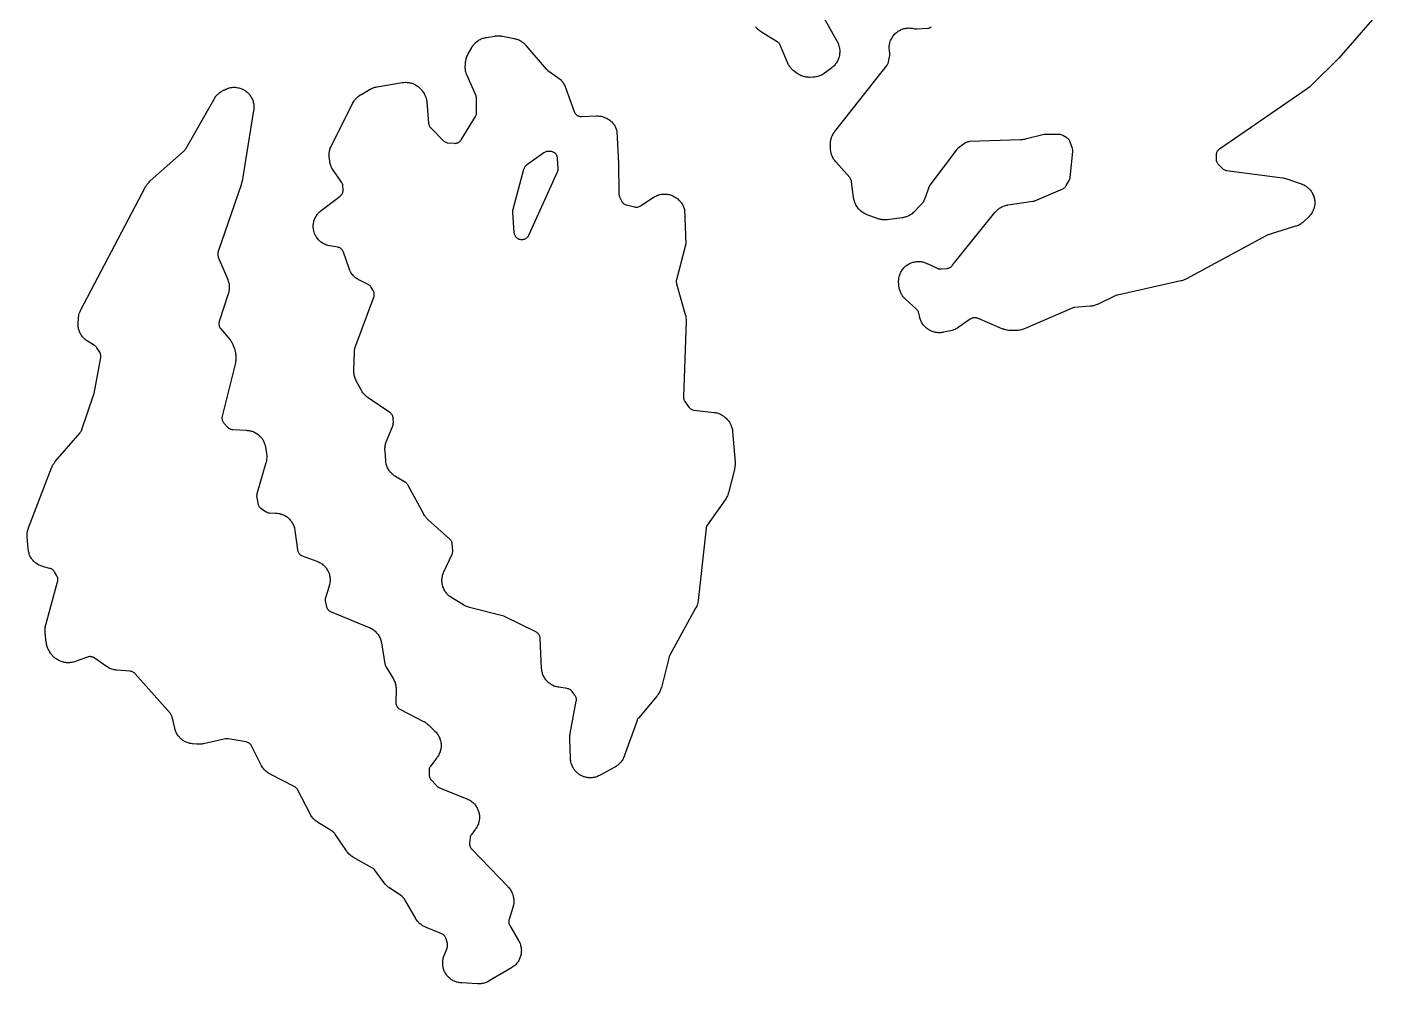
# Model space of a CAD drawing. Header units: millimetres. Extents: x 14 to 182, y 21 to 292.
# Drawn here: x 121.8 to 175.7, y 149.7 to 187.7 of the extents above; entities that cross this region are included whole.
import ezdxf

# ---------------------------------------------------------------- set-up
doc = ezdxf.new("R2010")
doc.units = ezdxf.units.MM
doc.layers.add('CUT', color=7, linetype='CONTINUOUS')

msp = doc.modelspace()

# ---------------------------------------------------------------- linework, layer by layer
at = {"layer": 'CUT'}
for points in [[(175.724, 188.6162), (173.8543, 186.4739), (173.4015, 186.0244), (173.1995, 185.8239), (173.094, 185.7192), (172.7696, 185.3971), (172.7187, 185.3502), (172.6943, 185.3292), (172.6313, 185.2789), (172.6054, 185.2597), (169.1123, 182.8593), (169.0888, 182.8414), (169.0672, 182.8213), (169.0477, 182.7991), (169.0304, 182.7752), (169.0156, 182.7497), (169.0034, 182.7228), (168.9938, 182.6949), (168.9871, 182.6661), (168.9832, 182.6369), (168.9822, 182.6074), (168.9844, 182.4616), (168.9863, 182.4327), (168.9909, 182.4041), (168.9982, 182.3762), (169.0082, 182.349), (169.0208, 182.323), (169.0358, 182.2982), (169.0532, 182.2751), (169.0726, 182.2537), (169.2235, 182.1034), (169.2441, 182.0846), (169.2664, 182.0679), (169.2901, 182.0533), (169.3151, 182.041), (169.3411, 182.031), (169.368, 182.0235), (169.3954, 182.0185), (171.625, 181.7196), (171.647, 181.716), (171.6909, 181.7079), (171.7343, 181.6977), (171.7771, 181.6852), (171.7984, 181.6785), (172.3616, 181.4845), (172.3821, 181.4769), (172.4228, 181.4606), (172.4627, 181.4423), (172.4919, 181.4272), (172.5299, 181.4051), (172.5574, 181.3873), (172.593, 181.3616), (172.6187, 181.3411), (172.6517, 181.3121), (172.6753, 181.2892), (172.7052, 181.2571), (172.7264, 181.232), (172.7531, 181.1972), (172.7718, 181.1702), (172.795, 181.1329), (172.811, 181.1042), (172.8304, 181.0648), (172.8435, 181.0347), (172.859, 180.9936), (172.8691, 180.9623), (172.8805, 180.92), (172.8875, 180.8878), (172.8947, 180.8446), (172.8986, 180.8119), (172.9016, 180.7681), (172.9022, 180.7353), (172.9009, 180.6914), (172.8984, 180.6586), (172.8928, 180.6151), (172.8871, 180.5828), (172.8773, 180.54), (172.8684, 180.5083), (172.8545, 180.4667), (172.8426, 180.4361), (172.8248, 180.396), (172.8099, 180.3666), (172.7882, 180.3285), (172.7706, 180.3008), (172.7453, 180.2649), (172.725, 180.239), (172.6964, 180.2058), (172.6661, 180.174), (172.6506, 180.1585), (172.472, 179.9885), (172.4566, 179.9744), (172.4251, 179.9471), (172.3923, 179.9213), (172.3669, 179.9031), (172.3319, 179.8804), (172.305, 179.8646), (172.268, 179.8452), (172.2397, 179.832), (172.2011, 179.8162), (172.1618, 179.8021), (172.142, 179.7955), (171.0879, 179.4727), (171.06, 179.4627), (171.0333, 179.4499), (167.8048, 177.7089), (167.7865, 177.6996), (167.7495, 177.6817), (167.7116, 177.6656), (167.6828, 177.6548), (167.6437, 177.6422), (167.604, 177.6314), (167.5841, 177.6265), (165.0656, 177.0624), (165.0339, 177.0534), (165.0033, 177.041), (164.2691, 176.695), (164.2506, 176.6868), (164.2133, 176.6712), (164.1753, 176.6574), (164.1463, 176.6482), (164.1072, 176.6378), (164.0776, 176.6313), (164.0377, 176.6245), (163.9976, 176.6194), (163.9775, 176.6173), (163.365, 176.568), (163.3324, 176.5635), (163.3005, 176.5555), (163.2696, 176.5441), (161.3938, 175.729), (161.3724, 175.7204), (161.3293, 175.7042), (161.2854, 175.6903), (161.252, 175.6815), (161.2069, 175.6721), (161.1727, 175.6669), (161.1269, 175.6621), (161.0809, 175.6598), (161.0579, 175.6592), (160.8124, 175.6592), (160.7899, 175.6598), (160.7451, 175.662), (160.7005, 175.6665), (160.6672, 175.6715), (160.6233, 175.6804), (160.5907, 175.6887), (160.5478, 175.7019), (160.5056, 175.7173), (160.4848, 175.7255), (159.5044, 176.139), (159.4759, 176.1493), (159.4465, 176.1568), (159.4165, 176.1612), (159.3862, 176.1626), (159.356, 176.1609), (159.326, 176.1561), (159.2967, 176.1484), (159.2683, 176.1377), (159.2411, 176.1243), (159.2155, 176.1081), (158.7424, 175.7761), (158.7233, 175.7634), (158.6845, 175.7391), (158.6445, 175.7167), (158.6137, 175.7015), (158.5716, 175.6833), (158.5394, 175.6713), (158.4957, 175.6575), (158.4514, 175.6459), (158.4291, 175.6407), (158.153, 175.5835), (158.1316, 175.5796), (158.0886, 175.5729), (158.0453, 175.5682), (158.0128, 175.5663), (157.9693, 175.5658), (157.9367, 175.5671), (157.8934, 175.5708), (157.8611, 175.5752), (157.8183, 175.5831), (157.7866, 175.5906), (157.7448, 175.6026), (157.7139, 175.6131), (157.6734, 175.629), (157.6437, 175.6425), (157.605, 175.6623), (157.5767, 175.6785), (157.5401, 175.702), (157.5135, 175.7209), (157.4793, 175.7478), (157.4547, 175.7692), (157.4233, 175.7992), (157.4009, 175.8229), (157.3725, 175.8559), (157.3524, 175.8816), (157.3274, 175.9171), (157.3099, 175.9446), (157.2884, 175.9825), (157.2736, 176.0115), (157.2559, 176.0513), (157.244, 176.0816), (157.2302, 176.1229), (157.2184, 176.1647), (157.2129, 176.1858), (157.1757, 176.3471), (157.1674, 176.3762), (157.1562, 176.4044), (157.1422, 176.4312), (157.1256, 176.4566), (157.1065, 176.4801), (157.0851, 176.5016), (156.6487, 176.8981), (156.6336, 176.9125), (156.6039, 176.942), (156.5757, 176.9729), (156.5557, 176.997), (156.5304, 177.0304), (156.5127, 177.0563), (156.4907, 177.0919), (156.4755, 177.1193), (156.4568, 177.1568), (156.4442, 177.1855), (156.4292, 177.2245), (156.4192, 177.2542), (156.4079, 177.2945), (156.4008, 177.3251), (156.3932, 177.3662), (156.3876, 177.4077), (156.3852, 177.4285), (156.3763, 177.5286), (156.3749, 177.5512), (156.3731, 177.5962), (156.3736, 177.6414), (156.3757, 177.6751), (156.3807, 177.72), (156.3862, 177.7533), (156.3957, 177.7974), (156.4045, 177.8301), (156.4184, 177.873), (156.4303, 177.9047), (156.4485, 177.946), (156.4636, 177.9762), (156.4857, 178.0156), (156.5038, 178.0441), (156.5298, 178.081), (156.5506, 178.1077), (156.5802, 178.1418), (156.6035, 178.1662), (156.6364, 178.1972), (156.6621, 178.2191), (156.6979, 178.2466), (156.7256, 178.2659), (156.764, 178.2897), (156.7936, 178.3061), (156.8341, 178.3259), (156.8652, 178.3393), (156.9075, 178.355), (156.9397, 178.3651), (156.9834, 178.3765), (157.0165, 178.3833), (157.0611, 178.3903), (157.0947, 178.3938), (157.1398, 178.3962), (157.1736, 178.3964), (157.2187, 178.3943), (157.2524, 178.391), (157.297, 178.3844), (157.3302, 178.3778), (157.3739, 178.3667), (157.4062, 178.3568), (157.4487, 178.3415), (157.4903, 178.324), (157.5109, 178.3147), (157.8994, 178.1281), (157.9244, 178.1174), (157.9503, 178.1091), (157.9768, 178.1031), (158.0038, 178.0996), (158.0309, 178.0985), (158.0581, 178.0999), (158.2951, 178.1227), (158.3247, 178.1271), (158.3537, 178.1344), (158.3818, 178.1445), (158.4088, 178.1573), (158.4343, 178.1728), (158.4582, 178.1908), (158.4802, 178.211), (158.5001, 178.2333), (160.2004, 180.3468), (160.214, 180.3629), (160.2417, 180.3943), (160.271, 180.4244), (160.2939, 180.4459), (160.3258, 180.4731), (160.3506, 180.4924), (160.3849, 180.5165), (160.4114, 180.5334), (160.4478, 180.5543), (160.4758, 180.5686), (160.514, 180.586), (160.5432, 180.5976), (160.5828, 180.6114), (160.613, 180.6203), (160.6537, 180.6303), (160.6949, 180.6383), (160.7156, 180.6419), (161.7079, 180.7889), (161.7332, 180.7938), (161.7581, 180.8009), (161.7823, 180.81), (162.8917, 181.2865), (162.9203, 181.3006), (162.9472, 181.3177), (162.9721, 181.3375), (162.9948, 181.3598), (163.015, 181.3844), (163.0325, 181.411), (163.1505, 181.6133), (163.1653, 181.6423), (163.1769, 181.6726), (163.1852, 181.7041), (163.19, 181.7362), (163.2877, 182.769), (163.2891, 182.8002), (163.2871, 182.8314), (163.282, 182.8622), (163.2736, 182.8923), (163.19, 183.1427), (163.1787, 183.1715), (163.1645, 183.1989), (163.1476, 183.2248), (163.1281, 183.2488), (163.1062, 183.2706), (163.0822, 183.2901), (163.0563, 183.307), (162.8916, 183.4028), (162.864, 183.417), (162.8351, 183.4283), (162.8052, 183.4365), (162.7745, 183.4416), (162.7436, 183.4435), (162.2306, 183.4484), (162.2056, 183.4476), (162.1808, 183.4447), (162.1562, 183.4398), (161.4036, 183.255), (161.3809, 183.2501), (161.3354, 183.2414), (161.2894, 183.235), (161.2432, 183.231), (161.22, 183.2296), (159.1924, 183.1602), (159.1638, 183.1578), (159.1355, 183.1528), (159.1079, 183.145), (159.0811, 183.1347), (159.0555, 183.1218), (159.0312, 183.1066), (158.7409, 182.9044), (158.7157, 182.8848), (158.6927, 182.8626), (158.6723, 182.8381), (157.6186, 181.4317), (157.6016, 181.4064), (157.5872, 181.3796), (157.5757, 181.3514), (157.4257, 180.9254), (157.4187, 180.9068), (157.4038, 180.8699), (157.3873, 180.8337), (157.3738, 180.8071), (157.3542, 180.7725), (157.3384, 180.7473), (157.3158, 180.7145), (157.2978, 180.6908), (157.2724, 180.6601), (157.2457, 180.6307), (157.232, 180.6162), (156.9863, 180.3683), (156.9709, 180.3535), (156.9394, 180.3246), (156.9066, 180.2972), (156.8811, 180.2779), (156.8458, 180.2538), (156.8186, 180.237), (156.7812, 180.2163), (156.7525, 180.2022), (156.7133, 180.1852), (156.6834, 180.1738), (156.6428, 180.1606), (156.6119, 180.1521), (156.5702, 180.1428), (156.5281, 180.1355), (156.507, 180.1323), (155.9204, 180.0586), (155.8989, 180.0564), (155.8558, 180.0531), (155.8125, 180.0518), (155.7801, 180.0525), (155.7369, 180.0554), (155.7047, 180.0591), (155.662, 180.0662), (155.6303, 180.073), (155.5884, 180.0841), (155.5472, 180.0972), (155.5267, 180.1043), (155.1221, 180.2549), (155.1015, 180.2631), (155.0608, 180.2806), (155.021, 180.3), (154.9919, 180.3161), (154.9542, 180.3394), (154.9269, 180.3582), (154.8916, 180.3851), (154.8663, 180.4065), (154.8338, 180.4367), (154.8107, 180.4605), (154.7814, 180.4938), (154.7538, 180.5284), (154.7404, 180.5461), (154.7367, 180.5514), (154.7241, 180.5697), (154.7, 180.607), (154.6778, 180.6455), (154.6626, 180.6751), (154.6442, 180.7155), (154.632, 180.7465), (154.6177, 180.7886), (154.6086, 180.8206), (154.5985, 180.8639), (154.5906, 180.9076), (154.5872, 180.9295), (154.5033, 181.5752), (154.4979, 181.6046), (154.4897, 181.6334), (154.4786, 181.6612), (154.4648, 181.6877), (154.4485, 181.7128), (154.4297, 181.7361), (153.878, 182.355), (153.8638, 182.3718), (153.8363, 182.4059), (153.8104, 182.4413), (153.7924, 182.4688), (153.7701, 182.5066), (153.7548, 182.5356), (153.7363, 182.5754), (153.7239, 182.6059), (153.7094, 182.6472), (153.7, 182.6787), (153.6896, 182.7213), (153.6833, 182.7536), (153.6771, 182.797), (153.6729, 182.8407), (153.6714, 182.8626), (153.6645, 183.0158), (153.664, 183.0387), (153.6643, 183.0844), (153.6669, 183.1301), (153.6705, 183.1642), (153.6777, 183.2094), (153.6849, 183.2429), (153.6966, 183.2871), (153.7071, 183.3197), (153.7233, 183.3625), (153.737, 183.3939), (153.7575, 183.4349), (153.7744, 183.4647), (153.7989, 183.5033), (153.8253, 183.5407), (153.839, 183.559), (155.9165, 186.1978), (155.9333, 186.2213), (155.9477, 186.2464), (155.9596, 186.2727), (155.969, 186.3001), (155.9757, 186.3282), (156.0234, 186.5835), (156.0276, 186.6147), (156.0284, 186.6461), (156.026, 186.6775), (156.0203, 186.7085), (156.0174, 186.7205), (156.0092, 186.7639), (156.0047, 186.7966), (156.0009, 186.8406), (155.9996, 186.8736), (156, 186.9178), (156.002, 186.9508), (156.0068, 186.9946), (156.012, 187.0273), (156.021, 187.0705), (156.0294, 187.1024), (156.0426, 187.1445), (156.0541, 187.1755), (156.0714, 187.2161), (156.0858, 187.2459), (156.107, 187.2846), (156.1243, 187.3128), (156.1492, 187.3492), (156.1691, 187.3755), (156.1974, 187.4094), (156.2199, 187.4336), (156.2514, 187.4645), (156.2761, 187.4865), (156.3105, 187.5141), (156.3372, 187.5336), (156.3741, 187.5577), (156.4027, 187.5744), (156.4418, 187.5949), (156.4718, 187.6087), (156.5127, 187.6252), (156.544, 187.636), (156.5863, 187.6484), (156.6184, 187.6562), (156.6618, 187.6644), (156.6945, 187.6689), (156.7385, 187.6728), (156.7715, 187.6741), (156.8156, 187.6737), (156.8486, 187.6718), (156.8925, 187.667), (156.9252, 187.6619), (156.9684, 187.6529), (157.0012, 187.6443), (157.0331, 187.6379), (157.0654, 187.6349), (157.0979, 187.6354), (157.5269, 187.6656), (157.5543, 187.6688), (157.5814, 187.6745), (157.6078, 187.6827), (157.6334, 187.6933), (157.6579, 187.7062), (157.681, 187.7213)], [(153.4069, 188.0771), (153.9293, 187.1406), (153.9401, 187.12), (153.9605, 187.0784), (153.9789, 187.0357), (153.9909, 187.003), (154.0048, 186.9587), (154.0134, 186.9249), (154.0226, 186.8794), (154.0277, 186.845), (154.0321, 186.7987), (154.0341, 186.7523), (154.0345, 186.7291), (154.0345, 186.7277), (154.0338, 186.7046), (154.031, 186.6587), (154.026, 186.6129), (154.0204, 186.5788), (154.0107, 186.5338), (154.0017, 186.5004), (153.9874, 186.4566), (153.975, 186.4244), (153.9563, 186.3823), (153.9407, 186.3515), (153.9178, 186.3115), (153.8992, 186.2825), (153.8723, 186.2451), (153.8508, 186.2181), (153.8202, 186.1836), (153.796, 186.159), (153.7621, 186.1278), (153.7266, 186.0984), (153.7085, 186.0841), (153.4353, 185.8803), (153.4165, 185.8671), (153.3783, 185.8415), (153.3389, 185.818), (153.3085, 185.8019), (153.2668, 185.7824), (153.235, 185.7695), (153.1916, 185.7544), (153.1585, 185.7448), (153.1138, 185.7342), (153.0799, 185.728), (153.0344, 185.7221), (152.9886, 185.7185), (152.9657, 185.7172), (152.846, 185.7139), (152.825, 185.7138), (152.783, 185.7146), (152.741, 185.7174), (152.7098, 185.7209), (152.6683, 185.7275), (152.6374, 185.734), (152.5968, 185.7445), (152.5667, 185.7538), (152.5271, 185.768), (152.498, 185.7801), (152.46, 185.7979), (152.4322, 185.8126), (152.396, 185.834), (152.3608, 185.857), (152.3435, 185.8689), (152.2376, 185.9455), (152.2212, 185.958), (152.1889, 185.9837), (152.1578, 186.0109), (152.1354, 186.0323), (152.107, 186.0622), (152.0867, 186.0855), (152.0611, 186.1179), (152.043, 186.1431), (152.0205, 186.1777), (152.0048, 186.2044), (151.9855, 186.2409), (151.9679, 186.2782), (151.9596, 186.2971), (151.6735, 186.9861), (151.66, 187.0144), (151.6436, 187.0411), (151.6245, 187.066), (151.6029, 187.0887), (151.5791, 187.1091), (151.5532, 187.1268), (150.9263, 187.5112), (150.9091, 187.5223), (150.875, 187.5454), (150.8421, 187.57), (150.8183, 187.5895), (150.7877, 187.617), (150.7658, 187.6386), (150.7379, 187.6688), (150.718, 187.6924), (150.693, 187.725)]]:
    msp.add_lwpolyline(points, dxfattribs=at)
for points in [[(133.2226, 180.1763), (133.2447, 180.2137), (133.2626, 180.2409), (133.2883, 180.2759), (133.3087, 180.3013), (133.3376, 180.3337), (133.3604, 180.3569), (133.3923, 180.3864), (133.4256, 180.4143), (133.4426, 180.4279), (134.1938, 180.9987), (134.2161, 181.0174), (134.2365, 181.0382), (134.2548, 181.0609), (134.2708, 181.0853), (134.2844, 181.1111), (134.2953, 181.1381), (134.3037, 181.166), (134.3092, 181.1946), (134.312, 181.2236), (134.3119, 181.2527), (134.3048, 181.3934), (134.302, 181.4216), (134.2966, 181.4495), (134.2886, 181.4767), (134.278, 181.503), (134.265, 181.5282), (134.2496, 181.5521), (133.9252, 182.0081), (133.9124, 182.027), (133.8879, 182.0655), (133.8654, 182.1051), (133.85, 182.1356), (133.8316, 182.1773), (133.8195, 182.2092), (133.8054, 182.2526), (133.7965, 182.2856), (133.7868, 182.3301), (133.7795, 182.3751), (133.7764, 182.3977), (133.7605, 182.5399), (133.7586, 182.5615), (133.7558, 182.6047), (133.7552, 182.648), (133.7562, 182.6805), (133.7598, 182.7236), (133.7639, 182.7558), (133.7716, 182.7985), (133.7789, 182.8301), (133.7906, 182.8718), (133.8008, 182.9026), (133.8165, 182.943), (133.8341, 182.9825), (133.8434, 183.0021), (134.6893, 184.682), (134.6995, 184.7011), (134.7209, 184.7389), (134.744, 184.7756), (134.7627, 184.8022), (134.7892, 184.8364), (134.8104, 184.8611), (134.8401, 184.8927), (134.8635, 184.9152), (134.8962, 184.9438), (134.9216, 184.964), (134.9569, 184.9893), (134.9933, 185.0128), (135.0118, 185.0241), (135.3825, 185.2392), (135.4003, 185.249), (135.4363, 185.2677), (135.4731, 185.2849), (135.5013, 185.2965), (135.5395, 185.3102), (135.5686, 185.3192), (135.6079, 185.3294), (135.6476, 185.3379), (135.6676, 185.3417), (136.6548, 185.5054), (136.6774, 185.5086), (136.7226, 185.5137), (136.768, 185.5166), (136.8021, 185.517), (136.8476, 185.5153), (136.8816, 185.5123), (136.9267, 185.506), (136.9601, 185.4995), (137.0044, 185.4887), (137.037, 185.4789), (137.0799, 185.4636), (137.1114, 185.4506), (137.1526, 185.4311), (137.1826, 185.4149), (137.2215, 185.3913), (137.2498, 185.3722), (137.2862, 185.3448), (137.3123, 185.323), (137.3457, 185.2921), (137.3775, 185.2595), (137.393, 185.2428), (137.4307, 185.2001), (137.446, 185.1818), (137.4756, 185.1445), (137.5031, 185.1055), (137.5222, 185.0754), (137.5455, 185.0337), (137.5613, 185.0017), (137.5801, 184.9579), (137.5924, 184.9243), (137.6064, 184.8787), (137.6151, 184.8441), (137.6243, 184.7973), (137.6309, 184.7501), (137.6336, 184.7264), (137.7062, 183.8885), (137.7102, 183.8593), (137.717, 183.8307), (137.7266, 183.8029), (137.7389, 183.7761), (137.7537, 183.7507), (137.7709, 183.7268), (137.7905, 183.7048), (138.2826, 183.2009), (138.3053, 183.18), (138.33, 183.1615), (138.3564, 183.1456), (138.3844, 183.1325), (138.4136, 183.1224), (138.4436, 183.1154), (138.4743, 183.1114), (138.7251, 183.0922), (138.755, 183.0914), (138.7849, 183.0936), (138.8144, 183.0987), (138.8432, 183.1068), (138.8712, 183.1177), (138.8978, 183.1314), (138.923, 183.1476), (138.9464, 183.1663), (138.9679, 183.1872), (138.9871, 183.2102), (139.004, 183.2349), (139.5675, 184.1576), (139.5811, 184.1823), (139.5922, 184.2081), (139.6009, 184.2348), (139.607, 184.2622), (139.6106, 184.2901), (139.6115, 184.3182), (139.6035, 184.8868), (139.6016, 184.917), (139.5966, 184.9468), (139.5886, 184.976), (139.5778, 185.0042), (139.2323, 185.7829), (139.2237, 185.8038), (139.2074, 185.8459), (139.1934, 185.8888), (139.1844, 185.9215), (139.1747, 185.9656), (139.1691, 185.999), (139.1639, 186.0438), (139.1616, 186.0776), (139.1609, 186.1228), (139.1625, 186.1679), (139.1638, 186.1905), (139.1734, 186.303), (139.1761, 186.3272), (139.1829, 186.3755), (139.1922, 186.4234), (139.2012, 186.4588), (139.2157, 186.5054), (139.2284, 186.5397), (139.2479, 186.5844), (139.2697, 186.628), (139.2812, 186.6495), (139.4257, 186.9026), (139.4372, 186.9217), (139.4613, 186.9593), (139.4871, 186.9958), (139.5079, 187.022), (139.5372, 187.0557), (139.5605, 187.0798), (139.5931, 187.1104), (139.6186, 187.1321), (139.654, 187.1593), (139.6815, 187.1783), (139.7195, 187.2019), (139.7488, 187.2181), (139.7889, 187.2378), (139.8197, 187.251), (139.8615, 187.2666), (139.8934, 187.2767), (139.9367, 187.2881), (139.9804, 187.2973), (140.0023, 187.3013), (140.3373, 187.3547), (140.357, 187.3574), (140.3966, 187.3619), (140.4364, 187.3646), (140.4662, 187.3654), (140.506, 187.3646), (140.5358, 187.3627), (140.5755, 187.3584), (140.6148, 187.3524), (140.6345, 187.3489), (141.1093, 187.2544), (141.1302, 187.2497), (141.1717, 187.2394), (141.2126, 187.2271), (141.2428, 187.2165), (141.2824, 187.2003), (141.3115, 187.1869), (141.3494, 187.1671), (141.377, 187.1509), (141.4129, 187.1276), (141.4389, 187.1088), (141.4723, 187.0822), (141.4964, 187.0611), (141.5272, 187.0315), (141.5565, 187.0004), (141.5708, 186.9845), (142.3782, 186.043), (142.3955, 186.0244), (142.4143, 186.0074), (142.4345, 185.992), (142.8377, 185.7114), (142.8565, 185.6976), (142.8932, 185.6691), (142.9284, 185.6388), (142.9536, 185.6147), (142.9855, 185.5809), (143.008, 185.5543), (143.0363, 185.5174), (143.056, 185.4886), (143.0802, 185.449), (143.0969, 185.4184), (143.1169, 185.3764), (143.1348, 185.3335), (143.1431, 185.3118), (143.4828, 184.3589), (143.4938, 184.332), (143.5074, 184.3064), (143.5235, 184.2821), (143.5418, 184.2596), (143.5622, 184.2389), (143.5845, 184.2203), (143.6085, 184.2039), (143.6339, 184.1899), (143.6606, 184.1785), (143.6883, 184.1697), (143.7167, 184.1636), (143.7456, 184.1603), (143.7747, 184.1598), (144.38, 184.1786), (144.4015, 184.1787), (144.4443, 184.178), (144.4871, 184.1753), (144.519, 184.1717), (144.5613, 184.1649), (144.5927, 184.1583), (144.6342, 184.1475), (144.6648, 184.1379), (144.7051, 184.1232), (144.7347, 184.1108), (144.7734, 184.0923), (144.8016, 184.0771), (144.8384, 184.055), (144.8651, 184.0372), (144.8996, 184.0118), (144.9245, 183.9915), (144.9564, 183.9629), (144.9792, 183.9403), (145.0082, 183.9088), (145.0288, 183.8842), (145.0547, 183.85), (145.0729, 183.8235), (145.0954, 183.7871), (145.111, 183.759), (145.13, 183.7206), (145.1428, 183.6911), (145.158, 183.6511), (145.1713, 183.6103), (145.1775, 183.5898), (145.1859, 183.5589), (145.2492, 182.2927), (145.2616, 181.0964), (145.2637, 181.0642), (145.2692, 181.0323), (145.2781, 181.0012), (145.2904, 180.9712), (145.3681, 180.807), (145.382, 180.781), (145.3984, 180.7565), (145.4171, 180.7338), (145.4379, 180.7129), (145.4607, 180.6943), (145.4852, 180.6779), (145.5111, 180.664), (145.5384, 180.6528), (145.5665, 180.6443), (145.8825, 180.5653), (145.913, 180.5593), (145.944, 180.5566), (145.975, 180.557), (146.0059, 180.5606), (146.0362, 180.5675), (146.0657, 180.5774), (146.0939, 180.5903), (146.1207, 180.6061), (146.6305, 180.9431), (146.6487, 180.9545), (146.6857, 180.9765), (146.7237, 180.9967), (146.7529, 181.0104), (146.7927, 181.0269), (146.823, 181.0378), (146.8642, 181.0504), (146.8954, 181.0584), (146.9376, 181.067), (146.9695, 181.0719), (147.0123, 181.0764), (147.0445, 181.0783), (147.0875, 181.0787), (147.1197, 181.0775), (147.1626, 181.0738), (147.1946, 181.0695), (147.2369, 181.0617), (147.2683, 181.0544), (147.3097, 181.0426), (147.3403, 181.0323), (147.3803, 181.0166), (147.4098, 181.0035), (147.4482, 180.984), (147.4762, 180.9681), (147.5126, 180.9451), (147.5478, 180.9203), (147.5651, 180.9075), (147.5817, 180.8947), (147.5986, 180.8809), (147.6317, 180.8525), (147.6634, 180.8225), (147.6861, 180.799), (147.7147, 180.7661), (147.735, 180.7404), (147.7603, 180.7049), (147.778, 180.6774), (147.7998, 180.6396), (147.8147, 180.6105), (147.8327, 180.5707), (147.8447, 180.5403), (147.8588, 180.499), (147.8679, 180.4676), (147.8682, 180.4661), (147.918, 179.1027), (147.9101, 179.0645), (147.9052, 179.0433), (147.5502, 177.6695), (147.5439, 177.6384), (147.5409, 177.6068), (147.5413, 177.575), (147.545, 177.5435), (147.552, 177.5126), (147.8993, 176.2892), (147.9051, 176.2666), (147.9154, 176.2213), (147.9235, 176.1755), (147.9277, 176.1409), (147.9309, 176.0945), (147.9318, 176.048), (147.9316, 176.0247), (147.8299, 173.0172), (147.8303, 172.989), (147.8333, 172.9609), (147.839, 172.9332), (147.8472, 172.9062), (147.8579, 172.8801), (147.8711, 172.8552), (147.8865, 172.8315), (148.0438, 172.6135), (148.0634, 172.5891), (148.0854, 172.5669), (148.1096, 172.5472), (148.1357, 172.53), (148.1635, 172.5157), (148.1926, 172.5043), (148.2227, 172.496), (148.2536, 172.4909), (149.0296, 172.4036), (149.0502, 172.4008), (149.091, 172.3943), (149.1316, 172.3859), (149.1616, 172.3783), (149.2012, 172.3662), (149.2304, 172.3558), (149.2687, 172.3401), (149.2969, 172.3271), (149.3336, 172.3079), (149.3604, 172.2924), (149.3952, 172.2699), (149.4289, 172.246), (149.4455, 172.2336), (149.4689, 172.2153), (149.4868, 172.2005), (149.5219, 172.17), (149.5553, 172.1378), (149.5791, 172.1123), (149.609, 172.0768), (149.63, 172.0491), (149.6561, 172.0106), (149.6741, 171.9809), (149.6961, 171.9399), (149.711, 171.9085), (149.7287, 171.8655), (149.7402, 171.8327), (149.7534, 171.7881), (149.7615, 171.7543), (149.7699, 171.7086), (149.776, 171.6626), (149.7785, 171.6395), (149.8763, 170.4204), (149.8776, 170.3956), (149.8789, 170.3461), (149.8774, 170.2966), (149.8742, 170.2597), (149.8673, 170.2107), (149.8577, 170.1621), (149.8522, 170.1379), (149.615, 169.21), (149.6094, 169.19), (149.5973, 169.1503), (149.5833, 169.1112), (149.5715, 169.0824), (149.554, 169.0447), (149.5396, 169.0172), (149.5187, 168.9813), (149.4962, 168.9464), (149.4845, 168.9292), (148.7793, 167.9407), (148.7628, 167.9148), (148.749, 167.8875), (148.7381, 167.8589), (148.7302, 167.8293), (148.7253, 167.7991), (148.4118, 164.9333), (148.4089, 164.9113), (148.4018, 164.8674), (148.3927, 164.824), (148.3842, 164.7918), (148.3708, 164.7494), (148.3592, 164.7182), (148.3417, 164.6774), (148.3222, 164.6375), (148.3119, 164.6177), (147.2841, 162.755), (147.2726, 162.7321), (147.2632, 162.7082), (147.2559, 162.6836), (146.9506, 161.4765), (146.9452, 161.457), (146.9335, 161.4182), (146.9201, 161.3799), (146.9087, 161.3517), (146.8919, 161.3148), (146.8781, 161.2878), (146.858, 161.2526), (146.8418, 161.2269), (146.8186, 161.1936), (146.794, 161.1614), (146.7813, 161.1456), (146.0357, 160.2575), (146.0195, 160.2364), (146.0052, 160.2139), (145.993, 160.1902), (145.9829, 160.1655), (145.4775, 158.7493), (145.4691, 158.7276), (145.4512, 158.6846), (145.4311, 158.6426), (145.4145, 158.612), (145.3901, 158.5723), (145.3704, 158.5436), (145.3421, 158.5066), (145.3195, 158.48), (145.2875, 158.4462), (145.2623, 158.4221), (145.227, 158.3918), (145.1994, 158.3704), (145.1612, 158.3439), (145.1217, 158.3194), (145.1015, 158.3076), (144.5163, 157.9853), (144.4969, 157.9752), (144.4576, 157.956), (144.4174, 157.9388), (144.3868, 157.9273), (144.3451, 157.914), (144.3135, 157.9056), (144.2707, 157.8964), (144.2384, 157.8911), (144.195, 157.8861), (144.1623, 157.8839), (144.1186, 157.8832), (144.0859, 157.8842), (144.0423, 157.8877), (144.0098, 157.8919), (143.9668, 157.8996), (143.9349, 157.9069), (143.8928, 157.9187), (143.8618, 157.9291), (143.821, 157.945), (143.7911, 157.9583), (143.7521, 157.9781), (143.7237, 157.9943), (143.6868, 158.0177), (143.66, 158.0366), (143.6256, 158.0635), (143.6008, 158.0849), (143.5691, 158.115), (143.5465, 158.1387), (143.5179, 158.1717), (143.4977, 158.1975), (143.4724, 158.2332), (143.4548, 158.2608), (143.4331, 158.2987), (143.4183, 158.3279), (143.4004, 158.3678), (143.3884, 158.3983), (143.3745, 158.4397), (143.3656, 158.4713), (143.3557, 158.5138), (143.3499, 158.5461), (143.3442, 158.5894), (143.3406, 158.633), (143.3394, 158.6548), (143.3131, 159.4504), (143.313, 159.475), (143.314, 159.5242), (143.3178, 159.5732), (143.3242, 159.622), (143.3281, 159.6463), (143.5699, 160.9321), (143.5738, 160.9598), (143.575, 160.9878), (143.5737, 161.0158), (143.5698, 161.0435), (143.5633, 161.0707), (143.5543, 161.0972), (143.5428, 161.1228), (143.529, 161.1472), (143.5131, 161.1702), (143.4016, 161.3155), (143.3831, 161.3373), (143.3626, 161.3573), (143.3404, 161.3752), (143.3165, 161.391), (143.2912, 161.4043), (143.2648, 161.4153), (143.2375, 161.4236), (143.2095, 161.4293), (142.871, 161.4818), (142.8494, 161.4857), (142.8064, 161.4945), (142.7639, 161.5054), (142.7325, 161.5151), (142.6912, 161.5301), (142.6609, 161.5429), (142.6213, 161.5618), (142.5924, 161.5775), (142.5548, 161.6002), (142.5275, 161.6186), (142.4924, 161.6449), (142.467, 161.6658), (142.4346, 161.6954), (142.4114, 161.7187), (142.382, 161.7513), (142.3612, 161.7768), (142.3351, 161.8121), (142.3169, 161.8395), (142.2943, 161.8772), (142.2789, 161.9062), (142.2601, 161.9459), (142.2476, 161.9763), (142.2328, 162.0176), (142.2232, 162.0491), (142.2126, 162.0917), (142.2061, 162.124), (142.1997, 162.1674), (142.1953, 162.2111), (142.1937, 162.233), (142.1335, 163.426), (142.1306, 163.4547), (142.125, 163.4831), (142.1167, 163.5108), (142.1058, 163.5375), (142.0924, 163.5631), (142.0765, 163.5873), (142.0584, 163.6098), (142.0382, 163.6305), (142.0162, 163.6491), (141.9924, 163.6655), (141.9671, 163.6796), (140.7493, 164.2837), (140.7201, 164.2963), (140.6897, 164.3057), (139.3277, 164.6508), (139.306, 164.6569), (139.263, 164.6701), (139.2206, 164.6855), (139.1895, 164.6985), (139.149, 164.7181), (139.1094, 164.7396), (139.0899, 164.7508), (138.6256, 165.0346), (138.6078, 165.0461), (138.5727, 165.0698), (138.5387, 165.0953), (138.5142, 165.1155), (138.4828, 165.144), (138.4603, 165.1664), (138.4318, 165.1977), (138.4115, 165.2222), (138.386, 165.2561), (138.3681, 165.2823), (138.3459, 165.3185), (138.3254, 165.3556), (138.3173, 165.3711), (138.3094, 165.3883), (138.2919, 165.429), (138.2763, 165.4706), (138.2662, 165.5023), (138.2548, 165.5452), (138.2479, 165.5777), (138.2408, 165.6216), (138.2371, 165.6546), (138.2344, 165.6989), (138.234, 165.7322), (138.2356, 165.7766), (138.2385, 165.8097), (138.2445, 165.8537), (138.2507, 165.8864), (138.261, 165.9296), (138.2703, 165.9615), (138.2848, 166.0035), (138.3014, 166.0446), (138.3102, 166.065), (138.6366, 166.773), (138.6478, 166.8011), (138.6562, 166.8302), (138.6616, 166.8599), (138.664, 166.8901), (138.6633, 166.9204), (138.6452, 167.1689), (138.6418, 167.1976), (138.6356, 167.2257), (138.6267, 167.2531), (138.6152, 167.2796), (138.6013, 167.3048), (138.585, 167.3286), (138.5664, 167.3507), (138.5459, 167.3709), (137.6919, 168.1337), (137.6777, 168.1469), (137.6499, 168.174), (137.6232, 168.2023), (137.6042, 168.2244), (137.5801, 168.2549), (137.563, 168.2785), (137.5417, 168.3109), (137.5217, 168.3443), (137.5121, 168.3612), (136.8954, 169.5006), (136.8787, 169.5279), (136.8591, 169.5533), (136.837, 169.5764), (136.8125, 169.5971), (136.786, 169.615), (136.3936, 169.8507), (136.3755, 169.8622), (136.3398, 169.886), (136.3053, 169.9114), (136.2804, 169.9317), (136.2485, 169.9604), (136.2256, 169.983), (136.1966, 170.0145), (136.176, 170.0392), (136.1501, 170.0734), (136.1319, 170.0999), (136.1094, 170.1364), (136.0938, 170.1645), (136.0748, 170.203), (136.062, 170.2324), (136.0468, 170.2725), (136.0369, 170.3031), (136.0256, 170.3445), (136.0186, 170.3758), (136.0112, 170.4181), (136.0059, 170.4606), (136.0038, 170.482), (135.9734, 170.88), (135.9723, 170.9008), (135.971, 170.9423), (135.9717, 170.984), (135.9736, 171.0151), (135.9782, 171.0565), (135.983, 171.0873), (135.9913, 171.128), (135.9989, 171.1583), (136.011, 171.1981), (136.0249, 171.2373), (136.0323, 171.2568), (136.2822, 171.8712), (136.2928, 171.9017), (136.3, 171.9331), (136.3037, 171.9651), (136.3041, 171.9973), (136.2969, 172.1617), (136.2939, 172.1926), (136.2878, 172.2231), (136.2785, 172.2527), (136.2663, 172.2813), (136.2511, 172.3084), (136.2332, 172.3338), (136.2128, 172.3572), (136.1901, 172.3784), (136.1653, 172.3971), (135.3032, 172.9805), (135.2854, 172.9932), (135.2505, 173.0194), (135.2169, 173.0473), (135.1928, 173.0693), (135.162, 173.1003), (135.1401, 173.1246), (135.1125, 173.1585), (135.0931, 173.1848), (135.0689, 173.2211), (135.0465, 173.2586), (135.0357, 173.2776), (134.8333, 173.6567), (134.8227, 173.6779), (134.8027, 173.7208), (134.7849, 173.7646), (134.7733, 173.7982), (134.7602, 173.8437), (134.7522, 173.8782), (134.744, 173.9249), (134.7397, 173.9601), (134.7364, 174.0073), (134.7356, 174.0546), (134.7359, 174.0783), (134.7616, 174.7905), (134.7631, 174.8144), (134.7673, 174.8621), (134.7741, 174.9096), (134.7811, 174.9448), (134.793, 174.9912), (134.8072, 175.037), (134.815, 175.0597), (135.5298, 176.9829), (135.5388, 177.0115), (135.5449, 177.0409), (135.5481, 177.0707), (135.5483, 177.1007), (135.5454, 177.1306), (135.5397, 177.16), (135.5309, 177.1887), (135.5194, 177.2164), (135.5052, 177.2428), (135.4263, 177.3731), (135.4103, 177.397), (135.392, 177.4192), (135.3717, 177.4395), (135.3495, 177.4579), (135.3257, 177.474), (135.3004, 177.4877), (134.9619, 177.6516), (134.9421, 177.6618), (134.9031, 177.6832), (134.8652, 177.7064), (134.8377, 177.7252), (134.8023, 177.7521), (134.7767, 177.7735), (134.7441, 177.8037), (134.7208, 177.8276), (134.6914, 177.8609), (134.6705, 177.8869), (134.6445, 177.923), (134.6264, 177.9509), (134.604, 177.9894), (134.5887, 178.019), (134.5703, 178.0595), (134.5539, 178.1008), (134.5462, 178.1217), (134.3272, 178.7638), (134.3165, 178.7909), (134.3031, 178.8169), (134.2874, 178.8414), (134.2693, 178.8642), (134.2491, 178.8852), (134.227, 178.9042), (134.2031, 178.9209), (134.1777, 178.9352), (134.151, 178.947), (134.1234, 178.9561), (134.0949, 178.9625), (133.7854, 179.0167), (133.764, 179.0209), (133.7217, 179.0305), (133.6798, 179.0421), (133.6489, 179.0522), (133.6083, 179.0678), (133.5785, 179.0809), (133.5396, 179.1003), (133.5113, 179.1163), (133.4744, 179.1393), (133.4477, 179.1579), (133.4133, 179.1844), (133.3885, 179.2055), (133.3568, 179.2352), (133.3341, 179.2586), (133.3054, 179.2912), (133.2851, 179.3167), (133.2597, 179.3519), (133.242, 179.3792), (133.2201, 179.4167), (133.2051, 179.4456), (133.1869, 179.4851), (133.1747, 179.5153), (133.1604, 179.5563), (133.1512, 179.5875), (133.141, 179.6298), (133.1348, 179.6617), (133.1287, 179.7047), (133.1257, 179.7372), (133.1237, 179.7806), (133.1238, 179.8131), (133.1261, 179.8565), (133.1293, 179.8889), (133.1357, 179.9319), (133.1421, 179.9638), (133.1526, 180.0059), (133.162, 180.0371), (133.1766, 180.0781), (133.1889, 180.1082), (133.2073, 180.1475)], [(124.0619, 175.299), (124.029, 175.3286), (124.0056, 175.352), (123.9758, 175.3847), (123.9547, 175.4103), (123.9283, 175.4457), (123.9099, 175.4732), (123.8871, 175.5111), (123.8714, 175.5403), (123.8525, 175.5802), (123.8397, 175.6108), (123.8248, 175.6524), (123.8151, 175.6841), (123.8043, 175.7269), (123.7978, 175.7594), (123.7913, 175.8031), (123.788, 175.8361), (123.7857, 175.8802), (123.7857, 175.9244), (123.7862, 175.9465), (123.7946, 176.1216), (123.7965, 176.1461), (123.8015, 176.1948), (123.8091, 176.2433), (123.8169, 176.2792), (123.8297, 176.3265), (123.8413, 176.3613), (123.8593, 176.4069), (123.8797, 176.4515), (123.8905, 176.4735), (126.4593, 181.3589), (126.4692, 181.3766), (126.4897, 181.4116), (126.5117, 181.4457), (126.5294, 181.4705), (126.5544, 181.5024), (126.5742, 181.5255), (126.602, 181.5551), (126.6311, 181.5833), (126.646, 181.5971), (127.9969, 182.7958), (128.0202, 182.8188), (128.0408, 182.8443), (128.0585, 182.8718), (129.1855, 184.8524), (129.1959, 184.8699), (129.2176, 184.9042), (129.2407, 184.9376), (129.2592, 184.9617), (129.2853, 184.9929), (129.3059, 185.0153), (129.3348, 185.0439), (129.3573, 185.0644), (129.3886, 185.0903), (129.4129, 185.1087), (129.4463, 185.1317), (129.4808, 185.1531), (129.4983, 185.1635), (129.5864, 185.2129), (129.6058, 185.2232), (129.645, 185.2428), (129.6852, 185.2604), (129.716, 185.2722), (129.7577, 185.2858), (129.7894, 185.2945), (129.8323, 185.3041), (129.8647, 185.3096), (129.9083, 185.3149), (129.9411, 185.3173), (129.985, 185.3183), (130.0178, 185.3175), (130.0616, 185.3142), (130.0943, 185.3102), (130.1375, 185.3027), (130.1696, 185.2955), (130.2119, 185.2838), (130.2432, 185.2735), (130.2842, 185.2578), (130.3142, 185.2445), (130.3535, 185.2248), (130.3821, 185.2086), (130.4193, 185.1852), (130.4462, 185.1664), (130.4809, 185.1394), (130.5059, 185.118), (130.5378, 185.0879), (130.5605, 185.0641), (130.5893, 185.031), (130.6097, 185.0051), (130.6351, 184.9694), (130.6529, 184.9416), (130.6747, 184.9036), (130.6896, 184.8743), (130.7076, 184.8342), (130.7196, 184.8036), (130.7337, 184.762), (130.7426, 184.7303), (130.7525, 184.6876), (130.7584, 184.6552), (130.7641, 184.6117), (130.7645, 184.6071), (130.7644, 184.5709), (130.7644, 184.5502), (130.7644, 184.5266), (130.7644, 184.4556), (130.7597, 184.4147), (130.7567, 184.393), (130.2961, 181.5921), (130.2926, 181.5735), (130.2849, 181.5365), (130.2757, 181.4999), (130.2649, 181.4637), (130.2592, 181.4458), (129.3463, 178.7882), (129.3377, 178.7583), (129.3323, 178.7277), (129.33, 178.6967), (129.331, 178.6656), (129.3353, 178.6348), (129.3426, 178.6045), (129.3531, 178.5753), (129.7247, 177.6847), (129.7329, 177.6635), (129.7483, 177.6207), (129.7615, 177.5772), (129.7697, 177.5442), (129.7784, 177.4995), (129.7832, 177.4658), (129.7874, 177.4205), (129.7888, 177.3865), (129.7884, 177.341), (129.7864, 177.307), (129.7814, 177.2619), (129.7759, 177.2282), (129.7664, 177.1838), (129.7546, 177.1399), (129.7482, 177.1181), (129.3914, 176.0136), (129.3836, 175.9845), (129.3787, 175.9547), (129.3769, 175.9247), (129.378, 175.8946), (129.3822, 175.8647), (129.3894, 175.8355), (129.3994, 175.8071), (129.4123, 175.7798), (129.4278, 175.754), (129.4459, 175.7299), (129.8197, 175.279), (129.8327, 175.2625), (129.8579, 175.229), (129.8815, 175.1944), (129.898, 175.1677), (129.9183, 175.131), (129.9322, 175.1028), (129.949, 175.0644), (129.9603, 175.0351), (129.9734, 174.9953), (129.9847, 174.9549), (129.9899, 174.9346), (130.0319, 174.7519), (130.0361, 174.7313), (130.0436, 174.6899), (130.0492, 174.6481), (130.0519, 174.6167), (130.0535, 174.5746), (130.0533, 174.5431), (130.0509, 174.501), (130.0477, 174.4696), (130.0415, 174.428), (130.0333, 174.3867), (130.0288, 174.3661), (129.5055, 172.2476), (129.4998, 172.2186), (129.497, 172.1891), (129.4972, 172.1595), (129.5002, 172.13), (129.5062, 172.101), (129.5149, 172.0727), (129.5265, 172.0454), (129.5406, 172.0194), (129.5573, 171.995), (129.5762, 171.9722), (129.7195, 171.817), (129.7401, 171.7967), (129.7626, 171.7785), (129.7867, 171.7625), (129.8123, 171.7489), (129.839, 171.7379), (129.8667, 171.7295), (129.895, 171.7238), (129.9238, 171.7208), (130.4777, 171.6908), (130.4995, 171.6891), (130.5429, 171.6847), (130.5861, 171.6781), (130.6181, 171.6716), (130.6604, 171.6609), (130.6917, 171.6513), (130.7327, 171.6366), (130.7629, 171.624), (130.8024, 171.6054), (130.8312, 171.5899), (130.8687, 171.5675), (130.8959, 171.5494), (130.931, 171.5235), (130.9563, 171.5028), (130.9887, 171.4736), (131.0119, 171.4505), (131.0414, 171.4183), (131.0622, 171.3931), (131.0884, 171.3582), (131.1067, 171.3311), (131.1294, 171.2939), (131.145, 171.2651), (131.164, 171.2258), (131.1767, 171.1957), (131.1918, 171.1547), (131.2015, 171.1235), (131.2126, 171.0813), (131.2215, 171.0386), (131.2255, 171.0172), (131.265, 170.7691), (131.2683, 170.7446), (131.2733, 170.6955), (131.2757, 170.6463), (131.2755, 170.6093), (131.2725, 170.56), (131.2682, 170.5233), (131.2598, 170.4747), (131.2487, 170.4267), (131.2426, 170.4028), (130.8862, 169.167), (130.8798, 169.1403), (130.8759, 169.1132), (130.8744, 169.0857), (130.8755, 169.0583), (130.8791, 169.0311), (130.9229, 168.7864), (130.9294, 168.7581), (130.9386, 168.7306), (130.9503, 168.7042), (130.9646, 168.679), (130.9813, 168.6552), (131.0001, 168.6332), (131.021, 168.6132), (131.0437, 168.5952), (131.2264, 168.4646), (131.2512, 168.4486), (131.2775, 168.4352), (131.305, 168.4244), (131.3334, 168.4163), (131.3625, 168.4111), (131.3919, 168.4088), (131.6256, 168.4018), (131.6482, 168.4006), (131.6933, 168.3969), (131.7383, 168.391), (131.7717, 168.3849), (131.8158, 168.3745), (131.8484, 168.3651), (131.8913, 168.3503), (131.9228, 168.3376), (131.9639, 168.3186), (131.994, 168.3028), (132.033, 168.2798), (132.0613, 168.261), (132.0978, 168.2342), (132.1241, 168.2127), (132.1577, 168.1823), (132.1817, 168.1583), (132.2121, 168.1247), (132.2336, 168.0983), (132.2604, 168.0618), (132.2791, 168.0335), (132.3021, 167.9945), (132.3179, 167.9644), (132.3369, 167.9232), (132.3495, 167.8917), (132.3643, 167.8489), (132.3737, 167.8163), (132.3841, 167.7721), (132.3922, 167.7276), (132.3957, 167.7052), (132.4948, 166.9471), (132.5001, 166.918), (132.5082, 166.8897), (132.519, 166.8622), (132.5325, 166.836), (132.5485, 166.8112), (132.5668, 166.7881), (132.5874, 166.7669), (132.6099, 166.7478), (132.6342, 166.7311), (132.66, 166.7167), (132.687, 166.705), (133.2717, 166.486), (133.2927, 166.4775), (133.3343, 166.4594), (133.3749, 166.4393), (133.4046, 166.4227), (133.443, 166.3986), (133.4708, 166.3792), (133.5066, 166.3513), (133.5324, 166.3291), (133.5652, 166.2978), (133.5885, 166.2732), (133.618, 166.2387), (133.6388, 166.2118), (133.6647, 166.1746), (133.6826, 166.1457), (133.7046, 166.1061), (133.7196, 166.0756), (133.7375, 166.0339), (133.7493, 166.0021), (133.7629, 165.9588), (133.7714, 165.9259), (133.7806, 165.8815), (133.7858, 165.8479), (133.7905, 165.8028), (133.7922, 165.7689), (133.7923, 165.7235), (133.7907, 165.6896), (133.7862, 165.6445), (133.7812, 165.6109), (133.7722, 165.5664), (133.761, 165.5225), (133.7548, 165.5007), (133.6097, 165.0323), (133.6027, 165.0055), (133.5983, 164.9781), (133.5963, 164.9505), (133.597, 164.9228), (133.6001, 164.8953), (133.6059, 164.8682), (133.6559, 164.6752), (133.6652, 164.6456), (133.6776, 164.6171), (133.6928, 164.5901), (133.7107, 164.5648), (133.7311, 164.5415), (133.7538, 164.5204), (133.7786, 164.5017), (133.8052, 164.4857), (133.8332, 164.4726), (135.3381, 163.8602), (135.3591, 163.851), (135.4006, 163.8316), (135.441, 163.8101), (135.4705, 163.7925), (135.5085, 163.767), (135.536, 163.7465), (135.5713, 163.7172), (135.5966, 163.694), (135.6287, 163.6613), (135.6515, 163.6357), (135.6801, 163.5999), (135.7002, 163.5721), (135.725, 163.5336), (135.7421, 163.5038), (135.7629, 163.463), (135.7769, 163.4317), (135.7935, 163.3889), (135.8042, 163.3564), (135.8163, 163.3122), (135.8261, 163.2674), (135.8305, 163.2449), (135.9704, 162.4079), (135.9764, 162.38), (135.9851, 162.3528), (135.9963, 162.3266), (136.0099, 162.3015), (136.2936, 161.8351), (136.3042, 161.8167), (136.3245, 161.7794), (136.3431, 161.7411), (136.3556, 161.7118), (136.3705, 161.672), (136.3802, 161.6416), (136.3913, 161.6005), (136.3981, 161.5694), (136.4052, 161.5275), (136.409, 161.4958), (136.4122, 161.4534), (136.4133, 161.4109), (136.4133, 161.3896), (136.4026, 160.879), (136.4035, 160.8485), (136.4075, 160.8183), (136.4146, 160.7886), (136.4246, 160.7597), (136.4375, 160.7321), (136.4532, 160.7059), (136.4715, 160.6814), (136.4921, 160.6589), (136.5149, 160.6386), (136.5397, 160.6208), (136.5661, 160.6055), (137.5039, 160.1268), (137.5237, 160.1161), (137.5627, 160.0937), (137.6005, 160.0693), (137.6279, 160.0496), (137.6632, 160.0216), (137.697, 159.9918), (137.7135, 159.9765), (137.9569, 159.7394), (137.9721, 159.7238), (138.0016, 159.6921), (138.0297, 159.6589), (138.0495, 159.6331), (138.0742, 159.5974), (138.0914, 159.5698), (138.1125, 159.5319), (138.127, 159.5027), (138.1444, 159.4629), (138.1559, 159.4325), (138.1694, 159.3913), (138.178, 159.3599), (138.1875, 159.3175), (138.193, 159.2854), (138.1983, 159.2424), (138.2007, 159.2099), (138.2018, 159.1665), (138.2011, 159.134), (138.1981, 159.0907), (138.1942, 159.0584), (138.187, 159.0155), (138.18, 158.9838), (138.1687, 158.9418), (138.1587, 158.9109), (138.1434, 158.8703), (138.1305, 158.8404), (138.1114, 158.8014), (138.0956, 158.773), (138.0728, 158.736), (138.0482, 158.7002), (138.0355, 158.6826), (137.7828, 158.35), (137.7663, 158.3259), (137.7521, 158.3003), (137.7406, 158.2735), (137.7317, 158.2456), (137.7256, 158.217), (137.7223, 158.188), (137.7218, 158.1588), (137.727, 157.9982), (137.7296, 157.9679), (137.7351, 157.938), (137.7437, 157.9089), (137.7552, 157.8807), (137.7695, 157.8539), (137.7864, 157.8286), (137.8058, 157.8052), (138.0301, 157.5608), (138.0491, 157.5418), (138.0697, 157.5247), (138.0917, 157.5094), (138.1151, 157.4962), (138.1395, 157.4851), (139.2197, 157.0522), (139.2397, 157.0436), (139.2792, 157.0254), (139.3179, 157.0054), (139.3461, 156.989), (139.3826, 156.9654), (139.4091, 156.9463), (139.4432, 156.9193), (139.4677, 156.8978), (139.499, 156.8675), (139.5213, 156.8437), (139.5495, 156.8106), (139.5695, 156.7848), (139.5943, 156.7491), (139.6117, 156.7215), (139.633, 156.6835), (139.6476, 156.6543), (139.6652, 156.6145), (139.6769, 156.5841), (139.6905, 156.5427), (139.6992, 156.5113), (139.7088, 156.4688), (139.7144, 156.4367), (139.7198, 156.3935), (139.7223, 156.361), (139.7235, 156.3175), (139.7229, 156.2849), (139.7199, 156.2415), (139.7161, 156.2091), (139.7089, 156.1662), (139.702, 156.1343), (139.6907, 156.0922), (139.6807, 156.0612), (139.6654, 156.0204), (139.6525, 155.9905), (139.6334, 155.9514), (139.6176, 155.9229), (139.5948, 155.8858), (139.5701, 155.8499), (139.5574, 155.8323), (139.4158, 155.6457), (139.3977, 155.619), (139.3826, 155.5905), (139.3706, 155.5606), (139.3619, 155.5295), (139.3566, 155.4976), (139.3331, 155.2879), (139.3313, 155.2586), (139.3324, 155.2293), (139.3363, 155.2002), (139.343, 155.1716), (139.3525, 155.1439), (139.3646, 155.1172), (139.3793, 155.0918), (139.3964, 155.0679), (139.4158, 155.0459), (140.8553, 153.5597), (140.8712, 153.5424), (140.9021, 153.507), (140.9311, 153.47), (140.9513, 153.4413), (140.9763, 153.4014), (140.9934, 153.3707), (141.0141, 153.3285), (141.0279, 153.2961), (141.0441, 153.252), (141.0545, 153.2184), (141.066, 153.1728), (141.0751, 153.1267), (141.079, 153.1035), (141.0805, 153.0929), (141.0829, 153.073), (141.0869, 153.0332), (141.089, 152.9933), (141.0893, 152.9633), (141.0878, 152.9233), (141.0854, 152.8934), (141.0805, 152.8537), (141.0754, 152.8242), (141.067, 152.7851), (141.0568, 152.7464), (141.0512, 152.7272), (140.9037, 152.2541), (140.8959, 152.2239), (140.8914, 152.1931), (140.8901, 152.1619), (140.892, 152.1308), (140.8971, 152.1001), (140.9054, 152.07), (140.9168, 152.041), (140.9311, 152.0133), (141.2757, 151.4238), (141.2863, 151.4046), (141.3066, 151.3656), (141.325, 151.3257), (141.3373, 151.2951), (141.3517, 151.2536), (141.3609, 151.222), (141.3712, 151.1792), (141.3773, 151.1469), (141.3834, 151.1033), (141.3863, 151.0705), (141.3881, 151.0266), (141.3878, 150.9937), (141.3853, 150.9498), (141.3818, 150.917), (141.375, 150.8736), (141.3683, 150.8413), (141.3573, 150.7988), (141.3475, 150.7673), (141.3324, 150.726), (141.3196, 150.6957), (141.3005, 150.6561), (141.2848, 150.6271), (141.262, 150.5896), (141.2435, 150.5623), (141.2171, 150.5272), (141.1961, 150.5018), (141.1664, 150.4694), (141.143, 150.4462), (141.1103, 150.4169), (141.0847, 150.3961), (141.0493, 150.3701), (141.0127, 150.3458), (140.994, 150.3341), (140.1169, 149.8133), (140.0976, 149.8025), (140.0585, 149.7818), (140.0184, 149.763), (139.9877, 149.7505), (139.946, 149.7358), (139.9142, 149.7263), (139.8712, 149.7158), (139.8387, 149.7094), (139.7949, 149.7032), (139.7619, 149.7001), (139.7177, 149.6982), (139.6734, 149.6984), (139.6513, 149.6991), (139.0194, 149.7336), (138.9971, 149.7354), (138.9526, 149.74), (138.9083, 149.7469), (138.8755, 149.7537), (138.8322, 149.7649), (138.8001, 149.775), (138.7581, 149.7904), (138.7273, 149.8036), (138.687, 149.8232), (138.6576, 149.8393), (138.6195, 149.8628), (138.5919, 149.8818), (138.5563, 149.909), (138.5307, 149.9307), (138.4979, 149.9612), (138.4746, 149.9853), (138.4451, 150.019), (138.4243, 150.0453), (138.3982, 150.0817), (138.3801, 150.11), (138.3579, 150.1488), (138.3426, 150.1787), (138.3243, 150.2196), (138.3122, 150.2508), (138.298, 150.2933), (138.289, 150.3256), (138.2792, 150.3693), (138.2734, 150.4023), (138.268, 150.4468), (138.2655, 150.4802), (138.2645, 150.525), (138.2654, 150.5585), (138.2689, 150.6032), (138.2731, 150.6364), (138.2809, 150.6805), (138.2885, 150.7132), (138.3007, 150.7563), (138.315, 150.7987), (138.3227, 150.8197), (138.4384, 151.1134), (138.4485, 151.1434), (138.4553, 151.1744), (138.4588, 151.2059), (138.459, 151.2375), (138.4558, 151.2691), (138.4494, 151.3001), (138.4012, 151.4821), (138.3919, 151.5112), (138.3797, 151.5393), (138.3646, 151.566), (138.3469, 151.591), (138.3268, 151.614), (138.3044, 151.6349), (138.28, 151.6534), (138.2539, 151.6693), (138.2262, 151.6825), (137.5857, 151.9484), (137.5667, 151.9568), (137.529, 151.9745), (137.4921, 151.994), (137.4652, 152.0098), (137.4303, 152.0326), (137.405, 152.0509), (137.3724, 152.0768), (137.3489, 152.0974), (137.3188, 152.1262), (137.2973, 152.1488), (137.27, 152.1803), (137.2506, 152.2048), (137.2264, 152.2387), (137.2037, 152.2737), (137.1928, 152.2914), (136.7298, 153.0839), (136.7151, 153.1066), (136.6984, 153.128), (136.6798, 153.1477), (136.6595, 153.1657), (136.6377, 153.1818), (136.1494, 153.5088), (136.1335, 153.5199), (136.1021, 153.543), (136.0717, 153.5674), (136.0498, 153.5866), (136.0216, 153.6135), (136.0014, 153.6346), (135.9757, 153.6639), (135.9513, 153.6942), (135.9394, 153.7096), (135.5711, 154.2101), (135.5511, 154.2345), (135.5287, 154.2566), (135.504, 154.2763), (135.4774, 154.2933), (134.7267, 154.7188), (134.7088, 154.7295), (134.6735, 154.7517), (134.6393, 154.7755), (134.6146, 154.7946), (134.5827, 154.8215), (134.5598, 154.8427), (134.5306, 154.8724), (134.5097, 154.8957), (134.4834, 154.928), (134.4585, 154.9614), (134.4465, 154.9785), (133.997, 155.6473), (133.9783, 155.6723), (133.9571, 155.6952), (133.9336, 155.7157), (133.9081, 155.7337), (133.295, 156.1205), (133.2749, 156.1339), (133.2356, 156.1618), (133.1977, 156.1918), (133.1706, 156.2158), (133.1362, 156.2496), (133.1119, 156.2763), (133.0813, 156.3137), (133.0599, 156.3429), (133.0335, 156.3833), (133.0093, 156.4251), (132.9978, 156.4463), (132.515, 157.3941), (132.4995, 157.421), (132.4812, 157.4462), (132.4605, 157.4694), (132.4375, 157.4903), (132.4124, 157.5087), (132.3855, 157.5244), (131.4173, 158.0253), (131.3968, 158.0366), (131.3563, 158.0603), (131.3172, 158.086), (131.2889, 158.1068), (131.2526, 158.1365), (131.2267, 158.1601), (131.1937, 158.1934), (131.1703, 158.2196), (131.141, 158.2561), (131.1205, 158.2846), (131.0951, 158.324), (131.0718, 158.3646), (131.0607, 158.3852), (130.6743, 159.1494), (130.6589, 159.1763), (130.6408, 159.2015), (130.6202, 159.2246), (130.5974, 159.2455), (130.5725, 159.264), (130.5458, 159.2798), (130.5177, 159.2927), (130.4884, 159.3027), (130.4582, 159.3096), (129.7502, 159.4332), (129.7211, 159.4369), (129.6917, 159.4376), (129.6624, 159.4355), (129.6334, 159.4305), (128.7634, 159.2368), (128.7407, 159.2324), (128.6952, 159.2247), (128.6493, 159.2193), (128.6147, 159.217), (128.5685, 159.2164), (128.5223, 159.2182), (128.4993, 159.2196), (128.3307, 159.2347), (128.3091, 159.2372), (128.2659, 159.2431), (128.2232, 159.2512), (128.1914, 159.2588), (128.1496, 159.2709), (128.1188, 159.2815), (128.0783, 159.2977), (128.0487, 159.3112), (128.01, 159.3312), (127.9818, 159.3475), (127.9452, 159.3711), (127.9187, 159.3901), (127.8845, 159.4172), (127.86, 159.4386), (127.8286, 159.4688), (127.8063, 159.4926), (127.778, 159.5257), (127.758, 159.5515), (127.7331, 159.5871), (127.7157, 159.6147), (127.6943, 159.6527), (127.6797, 159.6818), (127.662, 159.7216), (127.6503, 159.7521), (127.6366, 159.7934), (127.6249, 159.8353), (127.6196, 159.8564), (127.5176, 160.3061), (127.5095, 160.3351), (127.4985, 160.363), (127.4848, 160.3898), (127.4685, 160.415), (127.4497, 160.4385), (126.0555, 162.0145), (126.0355, 162.0351), (126.0136, 162.0536), (125.9901, 162.0699), (125.9651, 162.084), (125.9389, 162.0956), (125.9117, 162.1046), (125.8838, 162.111), (125.8554, 162.1147), (125.322, 162.1586), (125.2985, 162.1611), (125.2515, 162.1675), (125.205, 162.1763), (125.1705, 162.1847), (125.1251, 162.1984), (125.0917, 162.2104), (125.048, 162.2288), (125.0161, 162.2443), (124.9746, 162.2672), (124.9344, 162.2922), (124.9146, 162.3052), (124.4282, 162.6444), (124.4039, 162.6596), (124.3782, 162.6725), (124.3514, 162.6829), (124.3238, 162.6907), (124.2955, 162.6958), (124.2669, 162.6981), (124.2382, 162.6977), (124.2096, 162.6946), (124.1815, 162.6887), (124.1541, 162.6802), (123.6716, 162.5048), (123.6495, 162.4974), (123.6049, 162.4838), (123.5597, 162.4725), (123.5254, 162.4657), (123.4793, 162.4592), (123.4445, 162.4561), (123.3979, 162.4543), (123.363, 162.4548), (123.3165, 162.4579), (123.2818, 162.462), (123.2358, 162.4698), (123.2018, 162.4775), (123.1569, 162.4901), (123.1127, 162.505), (123.0908, 162.513), (123.0814, 162.5167), (123.06, 162.5258), (123.0179, 162.5451), (122.9767, 162.5665), (122.9468, 162.5841), (122.9081, 162.6096), (122.8801, 162.6302), (122.8442, 162.6596), (122.8185, 162.683), (122.7859, 162.7159), (122.7627, 162.7418), (122.7336, 162.7779), (122.7064, 162.8154), (122.6933, 162.8346), (122.6485, 162.9037), (122.6377, 162.9212), (122.6169, 162.9567), (122.5978, 162.9931), (122.5847, 163.021), (122.569, 163.059), (122.5585, 163.088), (122.5463, 163.1273), (122.5386, 163.1571), (122.53, 163.1974), (122.5233, 163.2379), (122.5204, 163.2583), (122.4749, 163.642), (122.4729, 163.6637), (122.4699, 163.7071), (122.469, 163.7506), (122.4698, 163.7832), (122.4731, 163.8265), (122.4772, 163.8589), (122.4846, 163.9018), (122.4941, 163.9442), (122.4994, 163.9653), (122.9704, 165.6734), (122.9768, 165.7025), (122.9804, 165.732), (122.981, 165.7618), (122.9787, 165.7914), (122.9734, 165.8207), (122.9653, 165.8494), (122.9544, 165.8771), (122.9407, 165.9035), (122.8474, 166.0646), (122.8311, 166.0898), (122.8123, 166.1132), (122.7913, 166.1347), (122.7682, 166.1539), (122.7433, 166.1708), (122.7168, 166.185), (122.6891, 166.1966), (122.6603, 166.2053), (122.4062, 166.2686), (122.3854, 166.2743), (122.344, 166.2867), (122.3033, 166.3011), (122.2733, 166.3134), (122.2341, 166.3316), (122.2055, 166.3467), (122.1682, 166.3686), (122.1412, 166.3864), (122.1062, 166.4118), (122.081, 166.4321), (122.0486, 166.4607), (122.0254, 166.4833), (121.996, 166.5149), (121.9751, 166.5396), (121.9488, 166.5739), (121.9303, 166.6005), (121.9074, 166.6372), (121.8916, 166.6654), (121.8724, 166.7041), (121.8593, 166.7337), (121.8439, 166.7741), (121.8338, 166.8048), (121.8222, 166.8465), (121.8151, 166.8781), (121.8076, 166.9206), (121.8022, 166.9635), (121.8, 166.985), (121.7632, 167.4576), (121.7621, 167.4776), (121.7608, 167.5175), (121.7612, 167.5575), (121.7629, 167.5874), (121.7669, 167.6272), (121.7712, 167.6568), (121.7787, 167.6961), (121.7856, 167.7252), (121.7966, 167.7636), (121.8092, 167.8015), (121.816, 167.8204), (122.729, 170.198), (122.7364, 170.216), (122.7519, 170.2516), (122.7689, 170.2865), (122.7827, 170.3122), (122.8027, 170.3455), (122.8187, 170.3698), (122.8415, 170.4013), (122.8656, 170.4318), (122.878, 170.4468), (123.8629, 171.5875), (123.8806, 171.6101), (123.8961, 171.6343), (123.9092, 171.6599), (123.9197, 171.6866), (124.3976, 173.0864), (124.4039, 173.1073), (124.4115, 173.1362), (124.4162, 173.1575), (124.6799, 174.579), (124.684, 174.6103), (124.6848, 174.6418), (124.6823, 174.6732), (124.6766, 174.7042), (124.6676, 174.7344), (124.6555, 174.7635), (124.6404, 174.7911), (124.5336, 174.9643), (124.5173, 174.9881), (124.4988, 175.0103), (124.4783, 175.0305), (124.4559, 175.0487), (124.4318, 175.0646), (124.1786, 175.2156), (124.1599, 175.2274), (124.1231, 175.2518), (124.0875, 175.2781)], [(142.5703, 182.771), (142.5413, 182.7737), (142.5122, 182.7737), (142.4402, 182.77), (142.4118, 182.7672), (142.3837, 182.7617), (142.3564, 182.7535), (142.3299, 182.7428), (142.3046, 182.7297), (142.2806, 182.7141), (141.5927, 182.2206), (141.5698, 182.2024), (141.5488, 182.1821), (141.5299, 182.1598), (141.5132, 182.1358), (141.4989, 182.1103), (141.4872, 182.0835), (141.4782, 182.0557), (141.0438, 180.4626), (141.0367, 180.4292), (141.0335, 180.3951), (141.0342, 180.3609), (141.0963, 179.5476), (141.0999, 179.519), (141.1062, 179.491), (141.1151, 179.4636), (141.1266, 179.4373), (141.1406, 179.4121), (141.1569, 179.3885), (141.1755, 179.3665), (141.196, 179.3463), (141.2184, 179.3283), (141.2424, 179.3124), (141.2678, 179.2989), (141.2944, 179.288), (141.3219, 179.2796), (141.3501, 179.2739), (141.3787, 179.2709), (141.4075, 179.2707), (141.4223, 179.2713), (141.4523, 179.274), (141.4819, 179.2797), (141.5107, 179.2883), (141.5385, 179.2998), (141.5651, 179.314), (141.5901, 179.3308), (141.6132, 179.3501), (141.6344, 179.3715), (141.6532, 179.395), (141.6696, 179.4202), (141.6835, 179.447), (142.827, 181.9645), (142.838, 181.9921), (142.8461, 182.0207), (142.8514, 182.0499), (142.8538, 182.0794), (142.8532, 182.1091), (142.8268, 182.4946), (142.8234, 182.5235), (142.8172, 182.5519), (142.8083, 182.5796), (142.7967, 182.6064), (142.7826, 182.6318), (142.7661, 182.6558), (142.7474, 182.6781), (142.7266, 182.6985), (142.7039, 182.7167), (142.6795, 182.7327), (142.6537, 182.7462), (142.6268, 182.7572), (142.5989, 182.7654)]]:
    msp.add_lwpolyline(points, close=True, dxfattribs=at)

doc.saveas('drawing.dxf')
